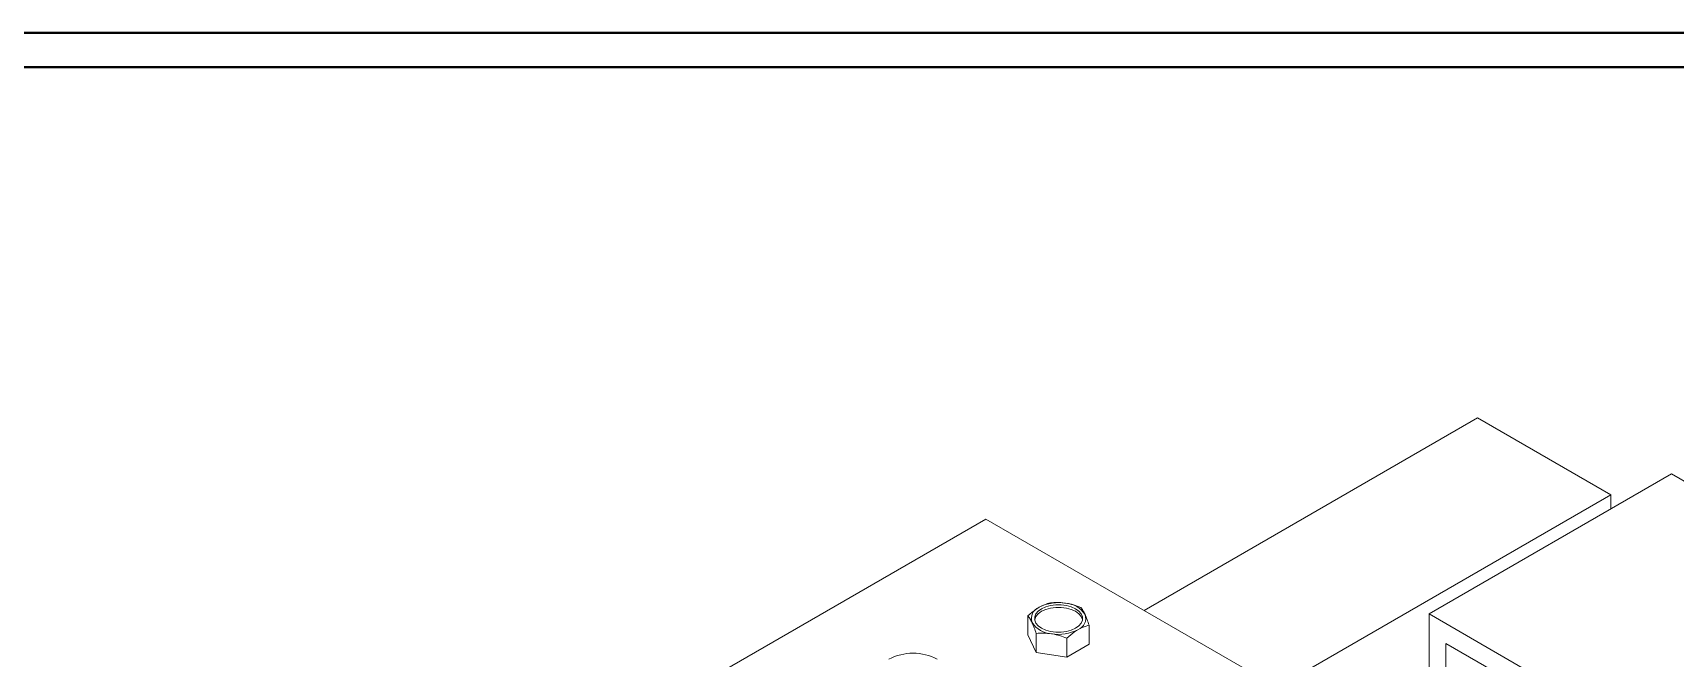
# Model space of a CAD drawing. Header units: millimetres. Extents: x 0 to 119, y 0 to 84.
# Drawn here: x 43.28 to 91.17, y 65.9 to 84.12 of the extents above; entities that cross this region are included whole.
import ezdxf

# ---------------------------------------------------------------- set-up
doc = ezdxf.new("R2010")
doc.units = ezdxf.units.MM

msp = doc.modelspace()

# ---------------------------------------------------------------- linework, layer by layer
at = {"color": 7, "linetype": 'Continuous', "lineweight": 40}
for p, q in [((0.008, 84.121), (118.908, 84.121)), ((2.508, 83.121), (117.908, 83.121))]:
    msp.add_line(p, q, dxfattribs=at)
at = {"color": 7, "linetype": 'Continuous', "lineweight": 15}
for p, q in [((85.406, 72.9), (75.682, 67.286)), ((89.295, 70.654), (85.406, 72.9)), ((91.063, 71.267), (83.992, 67.185)), ((97.074, 67.797), (91.063, 71.267)), ((79.553, 65.03), (89.295, 70.654)), ((89.295, 70.654), (89.295, 70.246)), ((71.068, 69.95), (57.633, 62.194)), ((79.553, 65.051), (71.068, 69.95)), ((72.297, 66.577), (72.297, 67.131)), ((83.992, 67.185), (90.002, 63.715)), ((83.992, 67.185), (83.992, 58.611)), ((72.297, 66.577), (72.536, 66.062)), ((72.536, 66.062), (72.536, 66.616)), ((74.081, 66.301), (74.081, 66.855)), ((73.428, 65.924), (73.428, 66.478)), ((73.428, 65.924), (74.081, 66.301)), ((89.508, 63.429), (84.487, 66.327)), ((84.487, 66.327), (84.487, 58.897)), ((72.536, 66.062), (73.428, 65.924))]:
    msp.add_line(p, q, dxfattribs=at)
at = {"color": 7, "linetype": 'Continuous', "lineweight": 15, "flags": 128}
for points in [[(72.492, 67.013), (72.494, 67.02), (72.528, 67.108), (72.596, 67.19), (72.694, 67.261), (72.817, 67.317), (72.958, 67.356), (73.111, 67.376), (73.268, 67.376), (73.42, 67.356), (73.562, 67.317), (73.684, 67.261), (73.782, 67.19), (73.85, 67.108), (73.885, 67.02), (73.886, 67.013)], [(73.684, 66.766), (73.562, 66.709), (73.42, 66.67), (73.268, 66.65), (73.111, 66.65), (72.958, 66.67), (72.817, 66.709), (72.694, 66.766), (72.596, 66.836), (72.528, 66.918), (72.494, 67.006), (72.494, 67.097), (72.528, 67.185), (72.596, 67.266), (72.694, 67.337), (72.817, 67.394), (72.958, 67.433), (73.111, 67.453), (73.268, 67.453), (73.42, 67.433), (73.562, 67.394), (73.684, 67.337), (73.782, 67.266), (73.85, 67.185), (73.885, 67.097), (73.885, 67.006), (73.85, 66.918), (73.782, 66.836), (73.684, 66.766)]]:
    msp.add_lwpolyline(points, dxfattribs=at)
at = {"color": 7, "linetype": 'Continuous', "lineweight": 15}
for centre, radius, start, end in [((72.748, 67.049), 0.352, 110.7427, 199.4605), ((73.188, 66.287), 1.228, 80.2288, 117.3572), ((73.353, 66.769), 0.73, 33.4386, 86.5667), ((73.63, 67.054), 0.352, 290.7417, 19.4612), ((73.026, 67.334), 0.73, 213.4395, 266.5659), ((73.191, 67.816), 1.228, 260.2291, 297.357), ((68.947, 64.503), 1.537, 62.6095, 117.3905)]:
    msp.add_arc(centre, radius, start, end, dxfattribs=at)
for points, knots in [([(72.623, 67.378), (72.594, 67.36), (72.483, 67.293), (72.376, 67.2), (72.297, 67.131)], [0, 0, 0, 0, 0.26863, 1, 1, 1, 1]), ([(72.297, 67.131), (72.316, 67.106), (72.355, 67.054), (72.396, 66.973), (72.416, 66.932)], [0, 0, 0, 0, 0.4954594, 1, 1, 1, 1]), ([(72.95, 67.508), (72.923, 67.501), (72.816, 67.474), (72.706, 67.419), (72.623, 67.378)], [0, 0, 0, 0, 0.257548, 1, 1, 1, 1]), ([(73.396, 67.498), (73.386, 67.499), (73.306, 67.511), (73.155, 67.522), (73.019, 67.513), (72.95, 67.508)], [0, 0, 0, 0, 0.0700857, 0.5307809, 1, 1, 1, 1]), ([(73.842, 67.37), (73.77, 67.398), (73.624, 67.453), (73.473, 67.483), (73.396, 67.498)], [0, 0, 0, 0, 0.495458, 1, 1, 1, 1]), ([(73.962, 67.171), (73.959, 67.177), (73.938, 67.223), (73.897, 67.297), (73.861, 67.346), (73.842, 67.37)], [0, 0, 0, 0, 0.070089, 0.530782, 1, 1, 1, 1]), ([(74.081, 66.855), (74.062, 66.913), (74.023, 67.031), (73.982, 67.124), (73.962, 67.171)], [0, 0, 0, 0, 0.49546, 1, 1, 1, 1]), ([(72.416, 66.932), (72.419, 66.926), (72.441, 66.879), (72.481, 66.779), (72.518, 66.671), (72.536, 66.616)], [0, 0, 0, 0, 0.070086, 0.530782, 1, 1, 1, 1]), ([(72.536, 66.616), (72.608, 66.621), (72.755, 66.631), (72.906, 66.614), (72.982, 66.605)], [0, 0, 0, 0, 0.495458, 1, 1, 1, 1]), ([(72.982, 66.605), (72.993, 66.604), (73.073, 66.591), (73.224, 66.555), (73.36, 66.504), (73.428, 66.478)], [0, 0, 0, 0, 0.070089, 0.530784, 1, 1, 1, 1]), ([(73.428, 66.478), (73.507, 66.546), (73.615, 66.64), (73.725, 66.707), (73.755, 66.725)], [0, 0, 0, 0, 0.73137, 1, 1, 1, 1]), ([(73.755, 66.725), (73.837, 66.766), (73.948, 66.821), (74.054, 66.848), (74.081, 66.855)], [0, 0, 0, 0, 0.742452, 1, 1, 1, 1])]:
    msp.add_open_spline(points, degree=3, knots=knots, dxfattribs=at)

doc.saveas('drawing.dxf')
